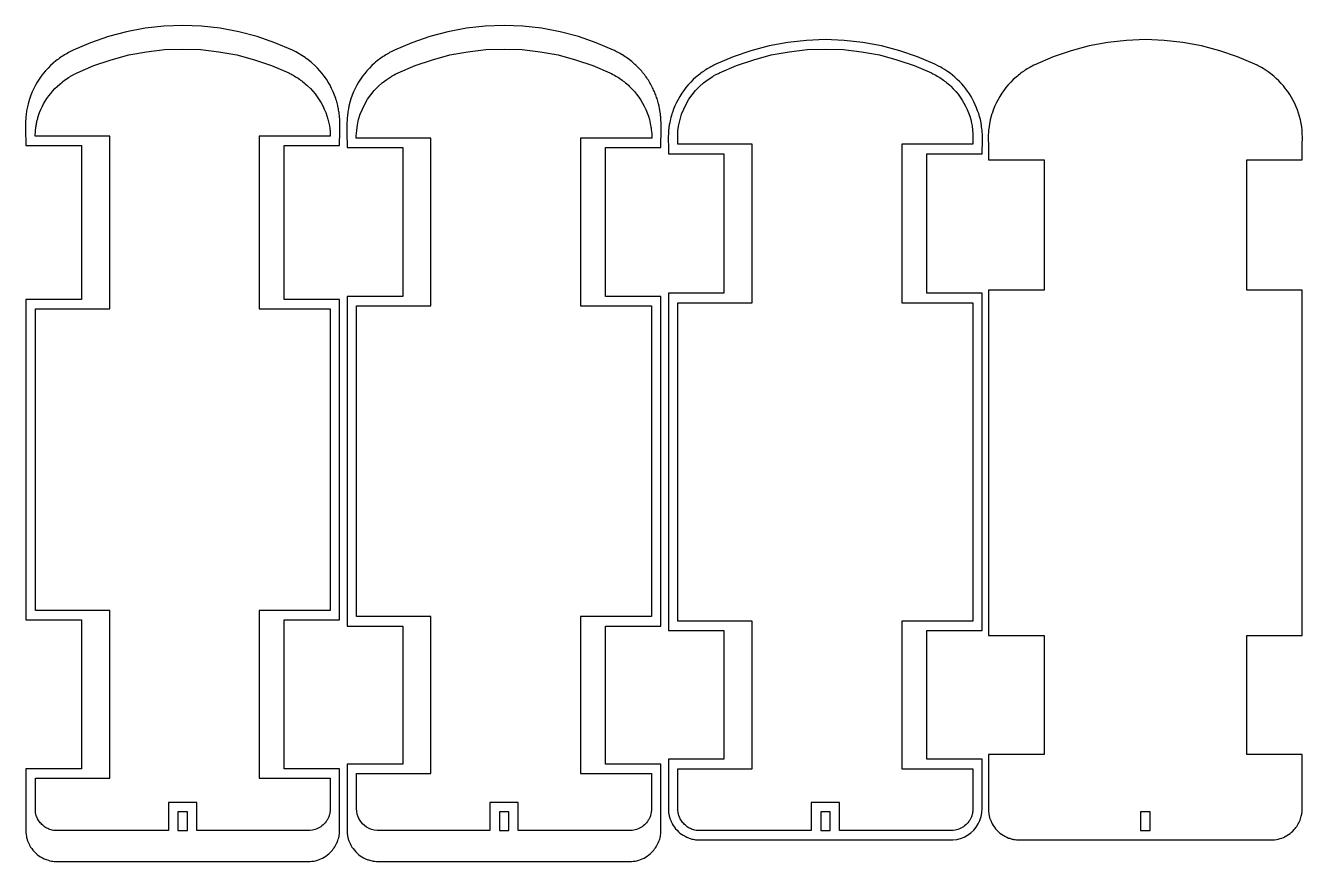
# Model space of a CAD drawing. Extents: x -2221 to 1897, y -1279 to 2054.
# Drawn here: x -2221 to -589, y -119 to 950 of the extents above; entities that cross this region are included whole.
import ezdxf

# ---------------------------------------------------------------- set-up
doc = ezdxf.new("R2010")
doc.units = 0
doc.layers.get('0').update_dxf_attribs({"linetype": 'CONTINUOUS'})
doc.layers.add('SECTIONCUTEDGES', color=18, linetype='CONTINUOUS')

msp = doc.modelspace()

# ---------------------------------------------------------------- linework, layer by layer
for points in [[(-2014.2, -55.4), (-2026.2, -55.4), (-2026.2, -79.4), (-2014.2, -79.4)], [(-1204.8, -55.4), (-1204.8, -79.4), (-1192.8, -79.4), (-1192.8, -55.4)]]:
    msp.add_lwpolyline(points, close=True)
at = {"layer": 'SECTIONCUTEDGES'}
for points in [[(-2213.1, -102.5), (-2211.5, -104.5), (-2209.7, -106.5), (-2207.9, -108.3), (-2206, -109.9), (-2203.9, -111.5), (-2201.8, -112.9), (-2199.5, -114.2), (-2197.2, -115.4), (-2194.6, -116.4), (-2191.7, -117.4), (-2189.8, -117.9), (-2188, -118.3), (-2186.1, -118.6), (-2184.3, -118.8), (-2183.4, -118.9), (-1857.2, -118.9), (-1855, -118.7), (-1852.6, -118.3), (-1850.3, -117.9), (-1848, -117.2), (-1845.7, -116.4), (-1843.5, -115.5), (-1841.3, -114.5), (-1839.2, -113.3), (-1837.2, -112), (-1835.2, -110.6), (-1833.4, -109.1), (-1831.6, -107.4), (-1829.9, -105.7), (-1828.8, -104.3), (-1827.7, -102.9), (-1826.6, -101.5), (-1825.6, -100), (-1824.7, -98.4), (-1823.9, -96.8), (-1823.1, -95.2), (-1822.4, -93.6), (-1821.8, -91.9), (-1821.3, -90.2), (-1820.8, -88.5), (-1820.4, -86.7), (-1820.1, -84.8), (-1819.9, -83.9), (-1819.8, -83.1), (-1819.8, -82.7), (-1819.8, -0.3), (-1890.6, -0.3), (-1890.6, 190.1), (-1819.8, 190.1), (-1819.8, 599.5), (-1890.6, 599.5), (-1890.6, 796.3), (-1819.8, 796.3), (-1819.7, 798.6), (-1819.6, 803.2), (-1819.5, 807.8), (-1819.4, 812.5), (-1819.3, 817.1), (-1819.3, 821.7), (-1819.3, 825), (-1819.4, 826.9), (-1819.4, 828.8), (-1819.5, 830.6), (-1819.7, 832.5), (-1819.9, 834.4), (-1820.1, 836.9), (-1820.4, 838.5), (-1820.6, 840.1), (-1820.9, 841.6), (-1821.1, 843.2), (-1821.4, 844.7), (-1821.8, 846.3), (-1822.1, 847.8), (-1822.5, 849.4), (-1822.9, 850.9), (-1823.3, 852.4), (-1823.8, 854), (-1824.4, 855.8), (-1824.6, 856.5), (-1826.1, 860.9), (-1827.9, 865.1), (-1829.8, 869.3), (-1831.9, 873.4), (-1834.2, 877.3), (-1836.6, 881.2), (-1839.2, 885), (-1842, 888.6), (-1845, 892.1), (-1848.1, 895.5), (-1851.4, 898.7), (-1855, 902), (-1856.1, 903), (-1857.7, 904.3), (-1860.2, 906.3), (-1862.5, 907.9), (-1863.6, 908.8), (-1865.9, 910.3), (-1868, 911.7), (-1870.1, 913), (-1871.2, 913.7), (-1873.4, 914.9), (-1875.7, 916.1), (-1879.2, 917.9), (-1880, 918.3), (-1902.4, 927.9), (-1925.2, 935.7), (-1948.4, 941.9), (-1972.1, 946.3), (-1996.1, 949), (-2020.2, 949.9), (-2044.2, 949), (-2068.2, 946.3), (-2091.9, 941.9), (-2115.2, 935.7), (-2138, 927.9), (-2160.1, 918.4), (-2162.8, 917.1), (-2164.2, 916.4), (-2166.3, 915.2), (-2168, 914.3), (-2169.6, 913.3), (-2171.3, 912.3), (-2172.9, 911.3), (-2174.5, 910.3), (-2176, 909.2), (-2177.6, 908.1), (-2179.1, 907), (-2180.7, 905.8), (-2182.2, 904.6), (-2185.1, 902.2), (-2185.5, 901.9), (-2189, 898.7), (-2192.2, 895.5), (-2195.3, 892.1), (-2198.3, 888.6), (-2201.1, 885), (-2203.7, 881.2), (-2206.2, 877.3), (-2208.4, 873.4), (-2210.5, 869.3), (-2212.5, 865.1), (-2214.2, 860.9), (-2216, 855.8), (-2216.3, 854.8), (-2216.9, 852.7), (-2217.7, 849.7), (-2218.1, 848.2), (-2218.6, 846.1), (-2219, 844.3), (-2219.3, 842.5), (-2219.6, 840.7), (-2219.9, 838.9), (-2220.1, 837.2), (-2220.4, 835.4), (-2220.5, 833.6), (-2220.7, 831.8), (-2220.8, 830), (-2220.9, 828.1), (-2221, 826.3), (-2221, 824.5), (-2221, 818.2), (-2221, 812), (-2220.7, 802.3), (-2220.5, 796.3), (-2149.7, 796.3), (-2149.7, 599.5), (-2220.5, 599.5), (-2220.5, 190.1), (-2149.7, 190.1), (-2149.7, -0.3), (-2220.5, -0.3), (-2220.5, -82.9), (-2220.4, -83.7), (-2220.3, -84.8), (-2220, -86.4), (-2219.9, -87.4), (-2219.6, -88.4), (-2219.4, -89.4), (-2219.1, -90.4), (-2218.8, -91.4), (-2218.5, -92.3), (-2218.1, -93.3), (-2217.8, -94.2), (-2217.4, -95.1), (-2216.9, -96.1), (-2216.1, -97.7), (-2215.9, -98), (-2214.5, -100.4)], [(-1802.4, -102.5), (-1800.8, -104.5), (-1799.1, -106.5), (-1797.3, -108.3), (-1795.3, -109.9), (-1793.3, -111.5), (-1791.1, -112.9), (-1788.9, -114.2), (-1786.6, -115.4), (-1783.6, -116.6), (-1782.3, -117), (-1779.8, -117.8), (-1778.2, -118.1), (-1777.3, -118.3), (-1775.5, -118.6), (-1774.6, -118.7), (-1772.5, -118.9), (-1446.5, -118.9), (-1444.4, -118.7), (-1442, -118.3), (-1439.6, -117.9), (-1437.3, -117.2), (-1435, -116.4), (-1432.8, -115.5), (-1430.6, -114.5), (-1428.5, -113.3), (-1426.5, -112), (-1424.6, -110.6), (-1422.7, -109.1), (-1420.9, -107.4), (-1419.3, -105.7), (-1418.1, -104.3), (-1417, -102.9), (-1416, -101.5), (-1415, -100), (-1414.1, -98.4), (-1413.2, -96.8), (-1412.5, -95.2), (-1411.8, -93.6), (-1411.2, -91.9), (-1410.6, -90.2), (-1410.1, -88.5), (-1409.7, -86.7), (-1409.4, -85.1), (-1409.2, -83.7), (-1409.2, -83), (-1409.2, -82.7), (-1409.2, 5.7), (-1480, 5.7), (-1480, 182.1), (-1409.2, 182.1), (-1409.2, 603.5), (-1480, 603.5), (-1480, 793.9), (-1409.2, 793.9), (-1409.1, 798.7), (-1409, 803.4), (-1408.7, 809), (-1408.6, 813.8), (-1408.6, 815.6), (-1408.6, 819.8), (-1408.6, 821.4), (-1408.8, 826.2), (-1408.9, 828.6), (-1409, 831), (-1409.3, 833.3), (-1409.4, 834.5), (-1409.7, 836.9), (-1410, 839.2), (-1410.3, 841.3), (-1410.9, 844.1), (-1411.4, 846.9), (-1412.1, 849.7), (-1412.6, 851.5), (-1413, 853.1), (-1413.5, 854.8), (-1414, 856.4), (-1414.5, 858), (-1415.1, 859.6), (-1415.7, 861.1), (-1416.3, 862.7), (-1416.9, 864.3), (-1417.6, 865.8), (-1418.3, 867.4), (-1419, 868.9), (-1419.7, 870.4), (-1420.5, 872), (-1421.4, 873.6), (-1422.2, 875.2), (-1423.1, 876.7), (-1424, 878.3), (-1425, 879.8), (-1426, 881.3), (-1427, 882.8), (-1428, 884.3), (-1429.1, 885.7), (-1430.1, 887.1), (-1431.3, 888.5), (-1432.4, 889.9), (-1433.5, 891.3), (-1434.7, 892.6), (-1435.9, 894), (-1437.1, 895.3), (-1438.4, 896.5), (-1439.6, 897.8), (-1440.9, 899), (-1442.2, 900.2), (-1443.6, 901.4), (-1444.9, 902.6), (-1446.3, 903.7), (-1447.9, 905.1), (-1449.6, 906.3), (-1451.3, 907.6), (-1453, 908.8), (-1454.7, 910), (-1456.5, 911.2), (-1458.3, 912.3), (-1459.2, 912.8), (-1461, 913.9), (-1462.8, 914.9), (-1464.7, 916), (-1465.6, 916.4), (-1468.2, 917.8), (-1469.4, 918.3), (-1491.7, 927.9), (-1514.5, 935.7), (-1537.8, 941.9), (-1561.5, 946.3), (-1585.4, 949), (-1609.5, 949.9), (-1633.6, 949), (-1657.5, 946.3), (-1681.2, 941.9), (-1704.5, 935.7), (-1727.3, 927.9), (-1749.6, 918.3), (-1750.4, 918), (-1752.9, 916.7), (-1755.7, 915.2), (-1757.3, 914.3), (-1759, 913.3), (-1760.6, 912.3), (-1762.2, 911.3), (-1763.8, 910.3), (-1765.4, 909.2), (-1766.9, 908.1), (-1768.5, 907), (-1770, 905.8), (-1771.5, 904.6), (-1773.7, 902.9), (-1774.9, 901.8), (-1778.3, 898.7), (-1781.6, 895.5), (-1784.7, 892.1), (-1787.6, 888.6), (-1790.4, 885), (-1793.1, 881.2), (-1795.5, 877.3), (-1797.8, 873.4), (-1799.9, 869.3), (-1801.8, 865.1), (-1803.5, 860.9), (-1805.2, 856.2), (-1806.1, 853.1), (-1806.9, 850.3), (-1807.1, 849.8), (-1807.7, 846.9), (-1808.4, 843.9), (-1808.8, 841.3), (-1809.1, 839.4), (-1809.3, 838.1), (-1809.6, 835.3), (-1809.7, 834.6), (-1809.9, 831.8), (-1810.1, 829.7), (-1810.3, 824.7), (-1810.3, 820.4), (-1810.4, 819.2), (-1810.4, 813.7), (-1810.4, 812.6), (-1810.3, 805.9), (-1810.1, 802.1), (-1809.9, 797.2), (-1809.9, 793.9), (-1739, 793.9), (-1739, 603.5), (-1809.9, 603.5), (-1809.9, 182.1), (-1739, 182.1), (-1739, 5.7), (-1809.9, 5.7), (-1809.8, -83.1), (-1809.8, -83.7), (-1809.6, -84.8), (-1809.4, -86.4), (-1809.2, -87.4), (-1809, -88.4), (-1808.7, -89.4), (-1808.5, -90.4), (-1808.2, -91.4), (-1807.8, -92.3), (-1807.5, -93.3), (-1807.1, -94.2), (-1806.7, -95.1), (-1806.3, -96.1), (-1805.2, -98.1), (-1803.9, -100.4)], [(-1386.6, -80.8), (-1384.7, -82.5), (-1382.6, -84), (-1380.5, -85.4), (-1378.2, -86.7), (-1375.9, -87.9), (-1373.1, -89), (-1371.6, -89.5), (-1369.3, -90.2), (-1368, -90.5), (-1366.2, -90.9), (-1364.8, -91.1), (-1362.8, -91.3), (-1362, -91.4), (-1035.9, -91.4), (-1030.9, -90.8), (-1026, -89.5), (-1021.4, -87.7), (-1017, -85.3), (-1012.9, -82.4), (-1009.3, -78.9), (-1006.1, -75.1), (-1003.4, -70.8), (-1001.3, -66.3), (-999.7, -61.5), (-998.8, -56.6), (-998.5, -50.6), (-998.5, -47), (-998.5, 11.7), (-1069.3, 11.7), (-1069.3, 176.2), (-998.5, 176.2), (-998.5, 607.5), (-1069.3, 607.5), (-1069.3, 786), (-998.5, 786), (-998.5, 789.7), (-998.2, 800.4), (-998.1, 802.5), (-998.1, 805.3), (-998.1, 808.2), (-998.2, 810.9), (-998.3, 813.4), (-998.5, 815.8), (-998.8, 818.2), (-999.1, 820.4), (-999.2, 821.5), (-999.9, 825.6), (-1000.7, 829.5), (-1001.7, 833.4), (-1002.9, 837.2), (-1004.2, 841), (-1005.6, 844.8), (-1007.2, 848.5), (-1008.9, 852.1), (-1010.7, 855.7), (-1012.7, 859.2), (-1014.8, 862.6), (-1017.1, 865.9), (-1019.5, 869.1), (-1022, 872.2), (-1024.6, 875.3), (-1027.4, 878.2), (-1030.2, 881), (-1033.2, 883.7), (-1036.2, 886.3), (-1039.4, 888.8), (-1042.6, 891.2), (-1046.6, 893.8), (-1049.4, 895.5), (-1051.3, 896.6), (-1054.1, 898), (-1058.9, 900.4), (-1081.1, 909.9), (-1103.8, 917.7), (-1127.1, 923.9), (-1150.8, 928.3), (-1174.8, 930.9), (-1198.9, 931.8), (-1222.9, 930.9), (-1246.9, 928.3), (-1270.6, 923.9), (-1293.9, 917.7), (-1316.6, 909.9), (-1338.8, 900.4), (-1341.5, 899.1), (-1342.7, 898.5), (-1345, 897.2), (-1346.7, 896.3), (-1348.3, 895.3), (-1349.9, 894.3), (-1351.6, 893.3), (-1353.2, 892.2), (-1354.7, 891.2), (-1356.3, 890.1), (-1357.8, 888.9), (-1359.3, 887.8), (-1360.8, 886.6), (-1363.2, 884.7), (-1364.3, 883.8), (-1367.7, 880.7), (-1370.9, 877.5), (-1374, 874.1), (-1377, 870.6), (-1379.8, 866.9), (-1382.4, 863.2), (-1384.9, 859.3), (-1387.1, 855.3), (-1389.2, 851.3), (-1391.2, 847.1), (-1392.9, 842.8), (-1394.4, 838.5), (-1395, 836.8), (-1395.5, 835), (-1396.3, 832.1), (-1396.7, 830.7), (-1397.3, 827.8), (-1397.8, 825.6), (-1398, 824.3), (-1398.3, 822.9), (-1398.5, 821.6), (-1398.7, 820.3), (-1398.8, 818.9), (-1399, 817.6), (-1399.1, 816.3), (-1399.3, 814.9), (-1399.4, 813.6), (-1399.5, 812.2), (-1399.5, 810.9), (-1399.6, 808), (-1399.6, 806.4), (-1399.7, 804.9), (-1399.6, 801.8), (-1399.4, 796.9), (-1399.3, 792.2), (-1399.2, 787.8), (-1399.2, 786), (-1328.4, 786), (-1328.4, 607.5), (-1399.2, 607.5), (-1399.2, 176.2), (-1328.4, 176.2), (-1328.4, 11.7), (-1399.2, 11.7), (-1399.2, -55.4), (-1399.2, -55.9), (-1399.1, -56.7), (-1398.9, -57.8), (-1398.7, -58.9), (-1398.5, -59.9), (-1398.3, -60.9), (-1398.1, -61.9), (-1397.8, -62.9), (-1397.5, -63.9), (-1397.2, -64.8), (-1396.8, -65.8), (-1396.5, -66.7), (-1396.1, -67.7), (-1395.6, -68.6), (-1394.7, -70.3), (-1394.5, -70.7), (-1393.2, -72.9), (-1391.8, -75), (-1390.2, -77.1), (-1388.4, -79)], [(-981.2, -77.1), (-979.5, -79), (-977.7, -80.8), (-975.7, -82.5), (-973.7, -84), (-971.5, -85.4), (-969.3, -86.7), (-967, -87.9), (-964.6, -88.9), (-963.3, -89.3), (-960.6, -90.2), (-959.1, -90.5), (-958.2, -90.7), (-956.4, -91), (-954.5, -91.3), (-953, -91.4), (-626.9, -91.4), (-624.8, -91.2), (-622.4, -90.9), (-620, -90.4), (-617.7, -89.7), (-615.4, -89), (-613.2, -88.1), (-611, -87), (-608.9, -85.8), (-606.9, -84.5), (-605, -83.1), (-603.1, -81.6), (-601.3, -80), (-599.7, -78.2), (-598.5, -76.9), (-597.4, -75.4), (-596.4, -74), (-595.4, -72.5), (-594.5, -70.9), (-593.7, -69.4), (-592.9, -67.7), (-592.2, -66.1), (-591.6, -64.4), (-591, -62.7), (-590.6, -61), (-590, -58.5), (-589.7, -56.9), (-589.6, -55.9), (-589.6, -55.2), (-589.6, 17.7), (-660.4, 17.7), (-660.4, 170.2), (-589.6, 170.2), (-589.6, 611.5), (-660.4, 611.5), (-660.4, 778), (-589.6, 778), (-589.6, 781.1), (-589.6, 792), (-589.5, 797.2), (-589.4, 800.6), (-589.2, 803.6), (-589.1, 804), (-589.1, 806.1), (-589.1, 807), (-589.3, 811.4), (-589.6, 815.9), (-590.1, 820.3), (-590.8, 824.7), (-591.7, 829.1), (-592.8, 833.4), (-594.1, 837.7), (-595.5, 841.9), (-597.2, 846), (-599, 850.1), (-601, 854.1), (-603.1, 858), (-605.4, 861.8), (-607.9, 865.5), (-610.6, 869.1), (-613.3, 872.6), (-616.3, 875.9), (-619.4, 879.2), (-622.6, 882.2), (-625.9, 885.2), (-629.4, 888), (-633, 890.6), (-636.8, 893.2), (-639.5, 894.9), (-641.6, 896.1), (-643.2, 897), (-645.7, 898.3), (-647.1, 899), (-649.9, 900.4), (-672.1, 909.9), (-694.9, 917.7), (-718.2, 923.9), (-741.9, 928.3), (-765.8, 930.9), (-789.9, 931.8), (-814, 930.9), (-837.9, 928.3), (-861.6, 923.9), (-884.9, 917.7), (-907.7, 909.9), (-931.2, 899.7), (-932.6, 899.1), (-934.4, 898.1), (-936.1, 897.2), (-937.7, 896.3), (-939.4, 895.3), (-941, 894.3), (-942.6, 893.3), (-944.2, 892.2), (-945.8, 891.2), (-947.4, 890.1), (-948.9, 888.9), (-950.4, 887.8), (-951.9, 886.6), (-953.5, 885.3), (-955.1, 883.9), (-958.7, 880.7), (-962, 877.5), (-965.1, 874.1), (-968, 870.6), (-970.8, 866.9), (-973.5, 863.2), (-975.9, 859.3), (-978.2, 855.3), (-980.3, 851.3), (-982.2, 847.1), (-984, 842.8), (-985.8, 837.5), (-986.1, 836.8), (-986.8, 834.3), (-987.4, 832.1), (-988.1, 829.2), (-988.7, 826.3), (-989.1, 824.5), (-989.2, 823.5), (-989.6, 821.3), (-989.7, 820.3), (-990, 818.1), (-990.3, 816), (-990.4, 814.9), (-990.5, 812.7), (-990.7, 810), (-990.7, 808.3), (-990.7, 805.4), (-990.6, 803.1), (-990.4, 799.1), (-990.3, 795.4), (-990.2, 789.9), (-990.3, 778), (-919.4, 778), (-919.4, 611.5), (-990.3, 611.5), (-990.3, 170.2), (-919.4, 170.2), (-919.4, 17.7), (-990.3, 17.7), (-990.3, -55.5), (-990.1, -57.2), (-990, -57.9), (-989.8, -58.9), (-989.6, -59.9), (-989.4, -60.9), (-989.1, -61.9), (-988.9, -62.9), (-988.6, -63.9), (-988.2, -64.8), (-987.9, -65.8), (-987.5, -66.7), (-987.1, -67.7), (-986.7, -68.6), (-986, -70), (-985.6, -70.7), (-984.3, -72.9), (-982.8, -75)], [(-2203.1, -68.1), (-2204, -66.9), (-2204.8, -65.6), (-2205.6, -64.2), (-2206.2, -62.8), (-2206.8, -61.4), (-2207.3, -60), (-2207.8, -58.5), (-2208.1, -57), (-2208.4, -55.4), (-2208.5, -54.3), (-2208.5, -12.3), (-2113.5, -12.3), (-2113.5, 202.1), (-2208.5, 202.1), (-2208.5, 587.5), (-2113.5, 587.5), (-2113.5, 808.4), (-2208.9, 808.4), (-2208.7, 810.1), (-2208.5, 813.6), (-2208.2, 816.2), (-2207.9, 818.8), (-2207.7, 820), (-2207.6, 821.3), (-2207.4, 822.5), (-2207.1, 823.8), (-2206.9, 825), (-2206.7, 826.2), (-2206.4, 827.4), (-2206.1, 828.7), (-2205.8, 829.9), (-2205.4, 831.1), (-2205.1, 832.3), (-2204.3, 834.7), (-2203, 838.6), (-2201.4, 842.3), (-2199.7, 846), (-2197.9, 849.6), (-2195.9, 853.2), (-2193.7, 856.6), (-2191.3, 859.9), (-2188.9, 863.1), (-2186.3, 866.2), (-2183.5, 869.2), (-2180.6, 872.1), (-2177.3, 875), (-2174.4, 877.5), (-2173.5, 878.2), (-2171.7, 879.5), (-2169.9, 880.8), (-2168, 882.1), (-2166, 883.4), (-2164.4, 884.4), (-2163.6, 884.9), (-2162, 885.9), (-2161.2, 886.3), (-2159.5, 887.2), (-2158.7, 887.7), (-2156.8, 888.7), (-2155, 889.5), (-2133.6, 898.7), (-2111.7, 906.2), (-2089.2, 912.2), (-2066.4, 916.4), (-2043.4, 919), (-2020.2, 919.8), (-1997, 919), (-1973.9, 916.4), (-1951.1, 912.2), (-1928.6, 906.2), (-1906.7, 898.7), (-1884.7, 889.2), (-1883.5, 888.6), (-1882, 887.9), (-1880.8, 887.2), (-1879.2, 886.3), (-1877.5, 885.4), (-1875.9, 884.4), (-1874.3, 883.4), (-1872.7, 882.4), (-1871.1, 881.3), (-1869.6, 880.2), (-1868, 879.1), (-1866.5, 877.9), (-1865.1, 876.7), (-1863.6, 875.5), (-1861.7, 873.8), (-1860.5, 872.7), (-1857, 869.4), (-1853.9, 866), (-1851, 862.5), (-1848.2, 858.8), (-1845.7, 855), (-1843.3, 851.1), (-1841.1, 847.1), (-1839.2, 843), (-1837.4, 838.8), (-1835.9, 834.4), (-1834.6, 830.1), (-1833.4, 825.2), (-1833, 823.3), (-1832.7, 821.4), (-1832.3, 818.1), (-1831.9, 814.2), (-1831.8, 813.2), (-1831.5, 809.2), (-1831.5, 808.4), (-1922.3, 808.4), (-1922.3, 587.5), (-1831.8, 587.5), (-1831.8, 202.1), (-1922.3, 202.1), (-1922.3, -12.3), (-1831.8, -12.3), (-1831.8, -54.5), (-1831.9, -55), (-1832, -55.8), (-1832.1, -56.8), (-1832.3, -57.8), (-1832.5, -58.8), (-1832.8, -59.8), (-1833.1, -60.7), (-1833.5, -61.7), (-1833.8, -62.6), (-1834.3, -63.5), (-1834.7, -64.4), (-1835.2, -65.3), (-1835.7, -66.2), (-1836.3, -67), (-1836.9, -67.9), (-1838.1, -69.4), (-1839.4, -70.8), (-1840.7, -72.2), (-1842.2, -73.4), (-1843.8, -74.5), (-1845.4, -75.6), (-1847.1, -76.5), (-1848.9, -77.3), (-1850.7, -78), (-1852.5, -78.5), (-1854.4, -79), (-1857.3, -79.4), (-1857.9, -79.4), (-2002.2, -79.4), (-2002.2, -43.4), (-2038.2, -43.4), (-2038.2, -79.4), (-2182.6, -79.4), (-2183.9, -79.3), (-2185.4, -79.1), (-2186.9, -78.8), (-2188.4, -78.4), (-2189.8, -77.9), (-2191.3, -77.4), (-2192.7, -76.8), (-2194, -76.1), (-2195.3, -75.3), (-2196.6, -74.5), (-2197.8, -73.6), (-2199, -72.6), (-2200.1, -71.6), (-2201.2, -70.5), (-2202.2, -69.3)], [(-1792.7, -67.9), (-1794.6, -64.9), (-1796.1, -61.7), (-1797.2, -58.3), (-1797.8, -54.8), (-1798, -51.2), (-1798, -50.4), (-1798, -49.2), (-1797.9, -37.7), (-1797.9, -27.9), (-1797.9, -6.3), (-1702.9, -6.3), (-1702.9, 194.1), (-1797.9, 194.1), (-1797.9, 591.5), (-1702.9, 591.5), (-1702.9, 805.9), (-1798.3, 805.9), (-1798.4, 807.3), (-1798.4, 808.8), (-1798.2, 812.2), (-1797.8, 815.6), (-1796.8, 822.7), (-1795.3, 829.6), (-1793.2, 836.4), (-1790.5, 843), (-1787.4, 849.4), (-1783.8, 855.5), (-1779.8, 861.3), (-1775.3, 866.8), (-1770.4, 871.9), (-1765.1, 876.6), (-1759.4, 880.9), (-1752.8, 885.2), (-1752.5, 885.4), (-1749.8, 886.8), (-1747.7, 887.9), (-1744.6, 889.4), (-1723, 898.7), (-1701, 906.2), (-1678.6, 912.2), (-1655.8, 916.4), (-1632.7, 919), (-1609.5, 919.8), (-1586.3, 919), (-1563.2, 916.4), (-1540.4, 912.2), (-1518, 906.2), (-1496, 898.7), (-1474.3, 889.4), (-1473.5, 889), (-1472.3, 888.4), (-1470.4, 887.4), (-1468.2, 886.2), (-1466.5, 885.2), (-1464.9, 884.2), (-1463.3, 883.2), (-1461.7, 882.2), (-1460.1, 881.1), (-1458.6, 880), (-1457.1, 878.8), (-1455.5, 877.7), (-1454.1, 876.5), (-1452.6, 875.2), (-1450.5, 873.4), (-1449.4, 872.3), (-1446, 869), (-1442.9, 865.7), (-1440, 862.1), (-1437.3, 858.4), (-1434.7, 854.6), (-1432.4, 850.7), (-1430.2, 846.6), (-1428.3, 842.5), (-1426.5, 838.2), (-1425, 833.9), (-1423.7, 829.5), (-1422.6, 824.7), (-1422.2, 822.5), (-1421.7, 820), (-1421.6, 819.3), (-1421.3, 816.7), (-1421.1, 814.7), (-1420.8, 811.2), (-1420.7, 808.2), (-1420.7, 807.4), (-1420.7, 806.2), (-1420.7, 805.9), (-1511.6, 805.9), (-1511.6, 591.5), (-1421.1, 591.5), (-1421.1, 194.1), (-1511.6, 194.1), (-1511.6, -6.3), (-1421.1, -6.3), (-1421.1, -54.3), (-1421.3, -55.4), (-1421.4, -56.4), (-1421.7, -57.8), (-1421.9, -58.8), (-1422.2, -59.8), (-1422.5, -60.7), (-1422.8, -61.7), (-1423.2, -62.6), (-1423.6, -63.5), (-1424.1, -64.4), (-1424.5, -65.3), (-1425.1, -66.2), (-1425.6, -67), (-1426.2, -67.9), (-1427.4, -69.4), (-1428.7, -70.8), (-1430.1, -72.2), (-1431.6, -73.4), (-1433.1, -74.5), (-1434.8, -75.6), (-1436.5, -76.5), (-1438.2, -77.3), (-1440, -78), (-1441.9, -78.5), (-1443.8, -79), (-1445.9, -79.3), (-1447.1, -79.4), (-1591.5, -79.4), (-1591.5, -43.4), (-1627.5, -43.4), (-1627.5, -79.4), (-1771.8, -79.4), (-1775.3, -79), (-1778.7, -78.1), (-1782, -76.8), (-1785.1, -75.1), (-1787.9, -73), (-1790.5, -70.6)], [(-1380.9, -69.3), (-1381.8, -68.1), (-1382.7, -66.9), (-1383.5, -65.6), (-1384.3, -64.2), (-1384.9, -62.8), (-1385.5, -61.4), (-1386, -60), (-1386.5, -58.5), (-1386.8, -57), (-1387.1, -55.5), (-1387.2, -54.4), (-1387.2, -0.3), (-1292.2, -0.3), (-1292.2, 188.2), (-1387.2, 188.2), (-1387.2, 595.5), (-1292.2, 595.5), (-1292.2, 798), (-1387.5, 798), (-1387.5, 801.4), (-1387.5, 809.3), (-1387.5, 810.5), (-1387.4, 812.8), (-1387.3, 814.5), (-1387.2, 815.7), (-1386.2, 822.7), (-1384.6, 829.6), (-1382.5, 836.4), (-1379.9, 843), (-1376.8, 849.4), (-1373.2, 855.5), (-1369.1, 861.3), (-1364.6, 866.8), (-1359.7, 871.9), (-1354.4, 876.6), (-1348.8, 880.9), (-1342.8, 884.7), (-1341.6, 885.5), (-1338.7, 887.1), (-1335.5, 888.7), (-1334, 889.4), (-1312.3, 898.7), (-1290.4, 906.2), (-1267.9, 912.2), (-1245.1, 916.4), (-1222, 919), (-1198.9, 919.8), (-1175.7, 919), (-1152.6, 916.4), (-1129.8, 912.2), (-1107.3, 906.2), (-1085.4, 898.7), (-1063.4, 889.3), (-1062.7, 888.9), (-1061.4, 888.2), (-1059.2, 887.1), (-1057.5, 886.2), (-1055.9, 885.2), (-1054.3, 884.2), (-1052.6, 883.2), (-1051, 882.2), (-1049.5, 881.1), (-1047.9, 880), (-1046.4, 878.8), (-1044.9, 877.7), (-1043.4, 876.5), (-1041.9, 875.2), (-1039.9, 873.4), (-1038.6, 872.3), (-1035.4, 869), (-1032.3, 865.7), (-1029.3, 862.1), (-1026.6, 858.4), (-1024.1, 854.6), (-1021.7, 850.7), (-1019.6, 846.6), (-1017.6, 842.5), (-1015.9, 838.2), (-1014.4, 833.9), (-1013.1, 829.5), (-1012, 825), (-1011.7, 823.5), (-1011.3, 821.5), (-1011.1, 820), (-1010.8, 817.6), (-1010.6, 815.5), (-1010.4, 812.8), (-1010.3, 810.7), (-1010.2, 807.6), (-1010.2, 804.7), (-1010.2, 800.9), (-1010.2, 798), (-1101, 798), (-1101, 595.5), (-1010.5, 595.5), (-1010.5, 188.2), (-1101, 188.2), (-1101, -0.3), (-1010.5, -0.3), (-1010.5, -54.7), (-1010.7, -56), (-1010.8, -56.8), (-1011, -57.8), (-1011.2, -58.8), (-1011.5, -59.8), (-1011.8, -60.7), (-1012.2, -61.7), (-1012.5, -62.6), (-1012.9, -63.5), (-1013.4, -64.4), (-1013.9, -65.3), (-1014.4, -66.2), (-1015, -67), (-1015.5, -67.9), (-1016.7, -69.4), (-1018, -70.8), (-1019.4, -72.2), (-1020.9, -73.4), (-1022.5, -74.5), (-1024.1, -75.6), (-1025.8, -76.5), (-1027.6, -77.3), (-1029.4, -78), (-1031.2, -78.5), (-1033.1, -79), (-1035.4, -79.3), (-1036.3, -79.4), (-1036.6, -79.4), (-1180.9, -79.4), (-1180.9, -43.4), (-1216.8, -43.4), (-1216.8, -79.4), (-1361.7, -79.4), (-1362.4, -79.3), (-1364.1, -79.1), (-1365.6, -78.8), (-1367.1, -78.4), (-1368.5, -77.9), (-1370, -77.4), (-1371.3, -76.8), (-1372.7, -76.1), (-1374, -75.3), (-1375.3, -74.5), (-1376.5, -73.6), (-1377.7, -72.6), (-1378.8, -71.6), (-1379.9, -70.5)], [(-1615.5, -79.4), (-1603.5, -79.4), (-1603.5, -55.4), (-1615.5, -55.4)], [(-795.9, -79.4), (-783.9, -79.4), (-783.9, -55.4), (-795.9, -55.4)]]:
    msp.add_lwpolyline(points, close=True, dxfattribs=at)

doc.saveas('drawing.dxf')
